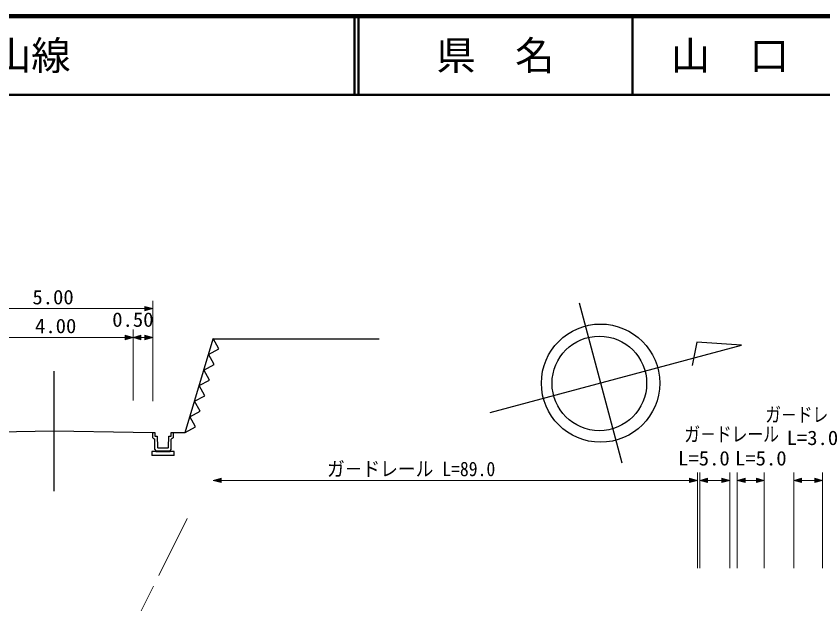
# Model space of a CAD drawing. Units: millimetres, scale not verified, with parts at other scales. Extents: x 40000 to 680000, y 20000 to 380000.
# Drawn here: x 254824 to 357172, y 304787 to 380000 of the extents above; entities that cross this region are included whole.
import ezdxf
from ezdxf.enums import TextEntityAlignment as Align

# ---------------------------------------------------------------- set-up
doc = ezdxf.new("R2010")
doc.units = ezdxf.units.MM
doc.header["$LTSCALE"] = 1000
doc.linetypes.add('CHAIN', pattern=[18.5, 12, -1.5, 3.5, -1.5])
for name, color, linetype, lineweight in [('M-BGD', 7, 'Continuous', 25), ('M-BMK', 2, 'CHAIN', 13), ('M-BMK-SRVR', 3, 'Continuous', 25), ('M-STR-HTXT', 7, 'Continuous', 13), ('M-TTL', 2, 'Continuous', 140), ('M-TTL-LINE', 7, 'Continuous', 50)]:
    doc.layers.add(name, color=color, linetype=linetype, lineweight=lineweight)
doc.layers.add('M-TTL-TXT', color=7, linetype='Continuous')
doc.styles.add('ＭＳ ゴシック', font='')
doc.styles.get('ＭＳ ゴシック').set_extended_font_data('MS Gothic')

msp = doc.modelspace()

# ---------------------------------------------------------------- linework, layer by layer
at = {"layer": 'M-BGD'}
for p, q in [((276258, 327184), (279825, 339072)), ((279825, 339072), (300893, 339072)), ((280533, 337780), (279829, 339087)), ((279226, 337076), (280533, 337780)), ((279939, 335798), (279235, 337106)), ((278631, 335094), (279939, 335798)), ((259658, 319727), (259658, 334941)), ((279344, 333817), (278640, 335124)), ((278037, 333113), (279344, 333817)), ((278750, 331835), (278046, 333143)), ((277443, 331131), (278750, 331835)), ((278156, 329854), (277452, 331161)), ((276848, 329150), (278156, 329854)), ((277561, 327873), (276857, 329180)), ((276254, 327169), (277561, 327873)), ((249658, 327221), (259658, 327371)), ((259658, 327371), (269658, 327221)), ((269658, 327221), (272158, 327184)), ((272158, 327184), (272408, 327184)), ((272158, 326484), (272158, 327184)), ((272408, 327184), (272433, 326709)), ((272433, 326709), (272708, 326709)), ((272708, 326709), (272755, 325309)), ((274162, 325309), (274208, 326709)), ((274208, 326709), (274483, 326709)), ((274483, 326709), (274508, 327184)), ((274508, 327184), (274758, 327184)), ((274758, 327184), (276258, 327184)), ((274758, 327184), (274758, 326484)), ((272158, 326484), (272408, 326339)), ((272408, 325009), (272408, 326339)), ((274758, 326484), (274508, 326339)), ((274508, 325009), (274508, 326339)), ((272558, 324759), (272058, 324759)), ((272058, 324759), (272058, 324259)), ((272408, 325009), (272558, 324859)), ((272558, 324859), (274358, 324859)), ((272558, 324859), (272558, 324759)), ((272558, 324759), (274358, 324759)), ((272858, 325209), (274058, 325209)), ((274358, 324859), (274508, 325009)), ((274358, 324759), (274358, 324859)), ((274858, 324759), (274358, 324759)), ((274858, 324259), (274858, 324759)), ((274858, 324259), (272058, 324259))]:
    msp.add_line(p, q, dxfattribs=at)
for centre, start, end in [((272855, 325309), 180, 271.90915), ((274062, 325309), 268.09085, 0)]:
    msp.add_arc(centre, 100, start, end, dxfattribs=at)
at = {"layer": 'M-BMK'}
msp.add_line((264686, 292441), (276521, 316268), dxfattribs=at)
at = {"layer": 'M-BMK-SRVR'}
for p, q in [((326239, 343614), (331674, 323329)), ((314951, 329719), (346855, 338267)), ((341199, 338621), (340593, 335683)), ((346855, 338267), (341199, 338621))]:
    msp.add_line(p, q, dxfattribs=at)
for centre, radius in [((328968, 333431), 7500), ((328813, 333398), 6000)]:
    msp.add_circle(centre, radius, dxfattribs=at)
at = {"layer": 'M-STR-HTXT'}
for p, q in [((247158, 342880), (272158, 342880)), ((271158, 342600), (271158, 343160)), ((271158, 343160), (272158, 342880)), ((272158, 342880), (271158, 342600)), ((271198, 342680), (271198, 343080)), ((271198, 343080), (271878, 342880)), ((271878, 342880), (271198, 342680)), ((271238, 342760), (271238, 343000)), ((271238, 343000), (271718, 342880)), ((271718, 342880), (271238, 342760)), ((271278, 342840), (271278, 342920)), ((271278, 342920), (271478, 342880)), ((271478, 342880), (271278, 342840)), ((272158, 343880), (272158, 331137)), ((269658, 340219), (269658, 331232)), ((249658, 339219), (269658, 339219)), ((268658, 338939), (268658, 339499)), ((268658, 339499), (269658, 339219)), ((269658, 339219), (268658, 338939)), ((268698, 339019), (268698, 339419)), ((268698, 339419), (269378, 339219)), ((269378, 339219), (268698, 339019)), ((268738, 339099), (268738, 339339)), ((268738, 339339), (269218, 339219)), ((269218, 339219), (268738, 339099)), ((268778, 339179), (268778, 339259)), ((268778, 339259), (268978, 339219)), ((268978, 339219), (268778, 339179)), ((269658, 339219), (270658, 339499)), ((270658, 338939), (269658, 339219)), ((269658, 339219), (272158, 339219)), ((269938, 339219), (270618, 339419)), ((270618, 339019), (269938, 339219)), ((270098, 339219), (270578, 339339)), ((270578, 339099), (270098, 339219)), ((270338, 339219), (270538, 339259)), ((270538, 339179), (270338, 339219)), ((270538, 339259), (270538, 339179)), ((270578, 339339), (270578, 339099)), ((270618, 339419), (270618, 339019)), ((270658, 339499), (270658, 338939)), ((271158, 338939), (271158, 339499)), ((271158, 339499), (272158, 339219)), ((272158, 339219), (271158, 338939)), ((271198, 339019), (271198, 339419)), ((271198, 339419), (271878, 339219)), ((271878, 339219), (271198, 339019)), ((271238, 339099), (271238, 339339)), ((271238, 339339), (271718, 339219)), ((271718, 339219), (271238, 339099)), ((271278, 339179), (271278, 339259)), ((271278, 339259), (271478, 339219)), ((271478, 339219), (271278, 339179)), ((279836, 321092), (280836, 321372)), ((280836, 321372), (280836, 320812)), ((340267, 320812), (340267, 321372)), ((340267, 321372), (341267, 321092)), ((341267, 322092), (341267, 309936)), ((341553, 309936), (341553, 322092)), ((341553, 321092), (342553, 321372)), ((342553, 321372), (342553, 320812)), ((344360, 320812), (344360, 321372)), ((344360, 321372), (345360, 321092)), ((345360, 322092), (345360, 309936)), ((346294, 309936), (346294, 322092)), ((346294, 321092), (347294, 321372)), ((347294, 321372), (347294, 320812)), ((348741, 320812), (348741, 321372)), ((348741, 321372), (349741, 321092)), ((349741, 322092), (349741, 309936)), ((353475, 309936), (353475, 322092)), ((353475, 321092), (354475, 321372)), ((354475, 321372), (354475, 320812)), ((356138, 320812), (356138, 321372)), ((356138, 321372), (357138, 321092)), ((357138, 322092), (357138, 309936)), ((280836, 320812), (279836, 321092)), ((279836, 321092), (341267, 321092)), ((280116, 321092), (280796, 321292)), ((280796, 320892), (280116, 321092)), ((280276, 321092), (280756, 321212)), ((280756, 320972), (280276, 321092)), ((280516, 321092), (280716, 321132)), ((280716, 321052), (280516, 321092)), ((280716, 321132), (280716, 321052)), ((280756, 321212), (280756, 320972)), ((280796, 321292), (280796, 320892)), ((341267, 321092), (340267, 320812)), ((340307, 320892), (340307, 321292)), ((340307, 321292), (340987, 321092)), ((340987, 321092), (340307, 320892)), ((340347, 320972), (340347, 321212)), ((340347, 321212), (340827, 321092)), ((340827, 321092), (340347, 320972)), ((340387, 321052), (340387, 321132)), ((340387, 321132), (340587, 321092)), ((340587, 321092), (340387, 321052)), ((342553, 320812), (341553, 321092)), ((341553, 321092), (345360, 321092)), ((341833, 321092), (342513, 321292)), ((342513, 320892), (341833, 321092)), ((341993, 321092), (342473, 321212)), ((342473, 320972), (341993, 321092)), ((342233, 321092), (342433, 321132)), ((342433, 321052), (342233, 321092)), ((342433, 321132), (342433, 321052)), ((342473, 321212), (342473, 320972)), ((342513, 321292), (342513, 320892)), ((345360, 321092), (344360, 320812)), ((344400, 320892), (344400, 321292)), ((344400, 321292), (345080, 321092)), ((345080, 321092), (344400, 320892)), ((344440, 320972), (344440, 321212)), ((344440, 321212), (344920, 321092)), ((344920, 321092), (344440, 320972)), ((344480, 321052), (344480, 321132)), ((344480, 321132), (344680, 321092)), ((344680, 321092), (344480, 321052)), ((347294, 320812), (346294, 321092)), ((346294, 321092), (349741, 321092)), ((346574, 321092), (347254, 321292)), ((347254, 320892), (346574, 321092)), ((346734, 321092), (347214, 321212)), ((347214, 320972), (346734, 321092)), ((346974, 321092), (347174, 321132)), ((347174, 321052), (346974, 321092)), ((347174, 321132), (347174, 321052)), ((347214, 321212), (347214, 320972)), ((347254, 321292), (347254, 320892)), ((349741, 321092), (348741, 320812)), ((348781, 320892), (348781, 321292)), ((348781, 321292), (349461, 321092)), ((349461, 321092), (348781, 320892)), ((348821, 320972), (348821, 321212)), ((348821, 321212), (349301, 321092)), ((349301, 321092), (348821, 320972)), ((348861, 321052), (348861, 321132)), ((348861, 321132), (349061, 321092)), ((349061, 321092), (348861, 321052)), ((354475, 320812), (353475, 321092)), ((353475, 321092), (357138, 321092)), ((353755, 321092), (354435, 321292)), ((354435, 320892), (353755, 321092)), ((353915, 321092), (354395, 321212)), ((354395, 320972), (353915, 321092)), ((354155, 321092), (354355, 321132)), ((354355, 321052), (354155, 321092)), ((354355, 321132), (354355, 321052)), ((354395, 321212), (354395, 320972)), ((354435, 321292), (354435, 320892)), ((357138, 321092), (356138, 320812)), ((356178, 320892), (356178, 321292)), ((356178, 321292), (356858, 321092)), ((356858, 321092), (356178, 320892)), ((356218, 320972), (356218, 321212)), ((356218, 321212), (356698, 321092)), ((356698, 321092), (356218, 320972)), ((356258, 321052), (356258, 321132)), ((356258, 321132), (356458, 321092)), ((356458, 321092), (356258, 321052))]:
    msp.add_line(p, q, dxfattribs=at)
at = {"layer": 'M-TTL'}
msp.add_line((680000, 380000), (40000, 380000), dxfattribs=at)
at = {"layer": 'M-TTL-LINE'}
for p, q in [((297750, 380000), (297750, 370000)), ((298250, 380000), (298250, 370000)), ((333000, 380000), (333000, 370000)), ((40000, 370000), (680000, 370000))]:
    msp.add_line(p, q, dxfattribs=at)

# ---------------------------------------------------------------- texts
at = {"layer": 'M-STR-HTXT', "style": 'ＭＳ ゴシック'}
for s, width, p in [('5.00', 1.05, (256890, 342880)), ('0.50', 1.05, (267016, 340028)), ('4.00', 1.05, (257222, 339219)), ('ガ－ドレール', 0.8, (349860, 327958)), ('ガ－ドレール', 0.8, (339596, 325476)), ('L=3.0', 1.05, (352566, 325025)), ('L=5.0', 1.05, (338806, 322431)), ('L=5.0', 1.05, (346025, 322431)), ('ガ－ドレール L=89.0', 0.9, (294255, 321078))]:
    msp.add_text(s, height=1833, dxfattribs=dict(at, width=width)).set_placement(p, align=Align.BOTTOM_LEFT)
at = {"layer": 'M-TTL-TXT', "style": 'ＭＳ ゴシック'}
msp.add_text('一般県道塩田中山線', height=3666, dxfattribs=at).set_placement((216734, 375000), align=Align.MIDDLE_LEFT)
for s, p in [('県\u3000名', (315625, 375000)), ('山\u3000口\u3000県', (350375, 375000))]:
    msp.add_text(s, height=3666, dxfattribs=at).set_placement(p, align=Align.MIDDLE_CENTER)

doc.saveas('drawing.dxf')
